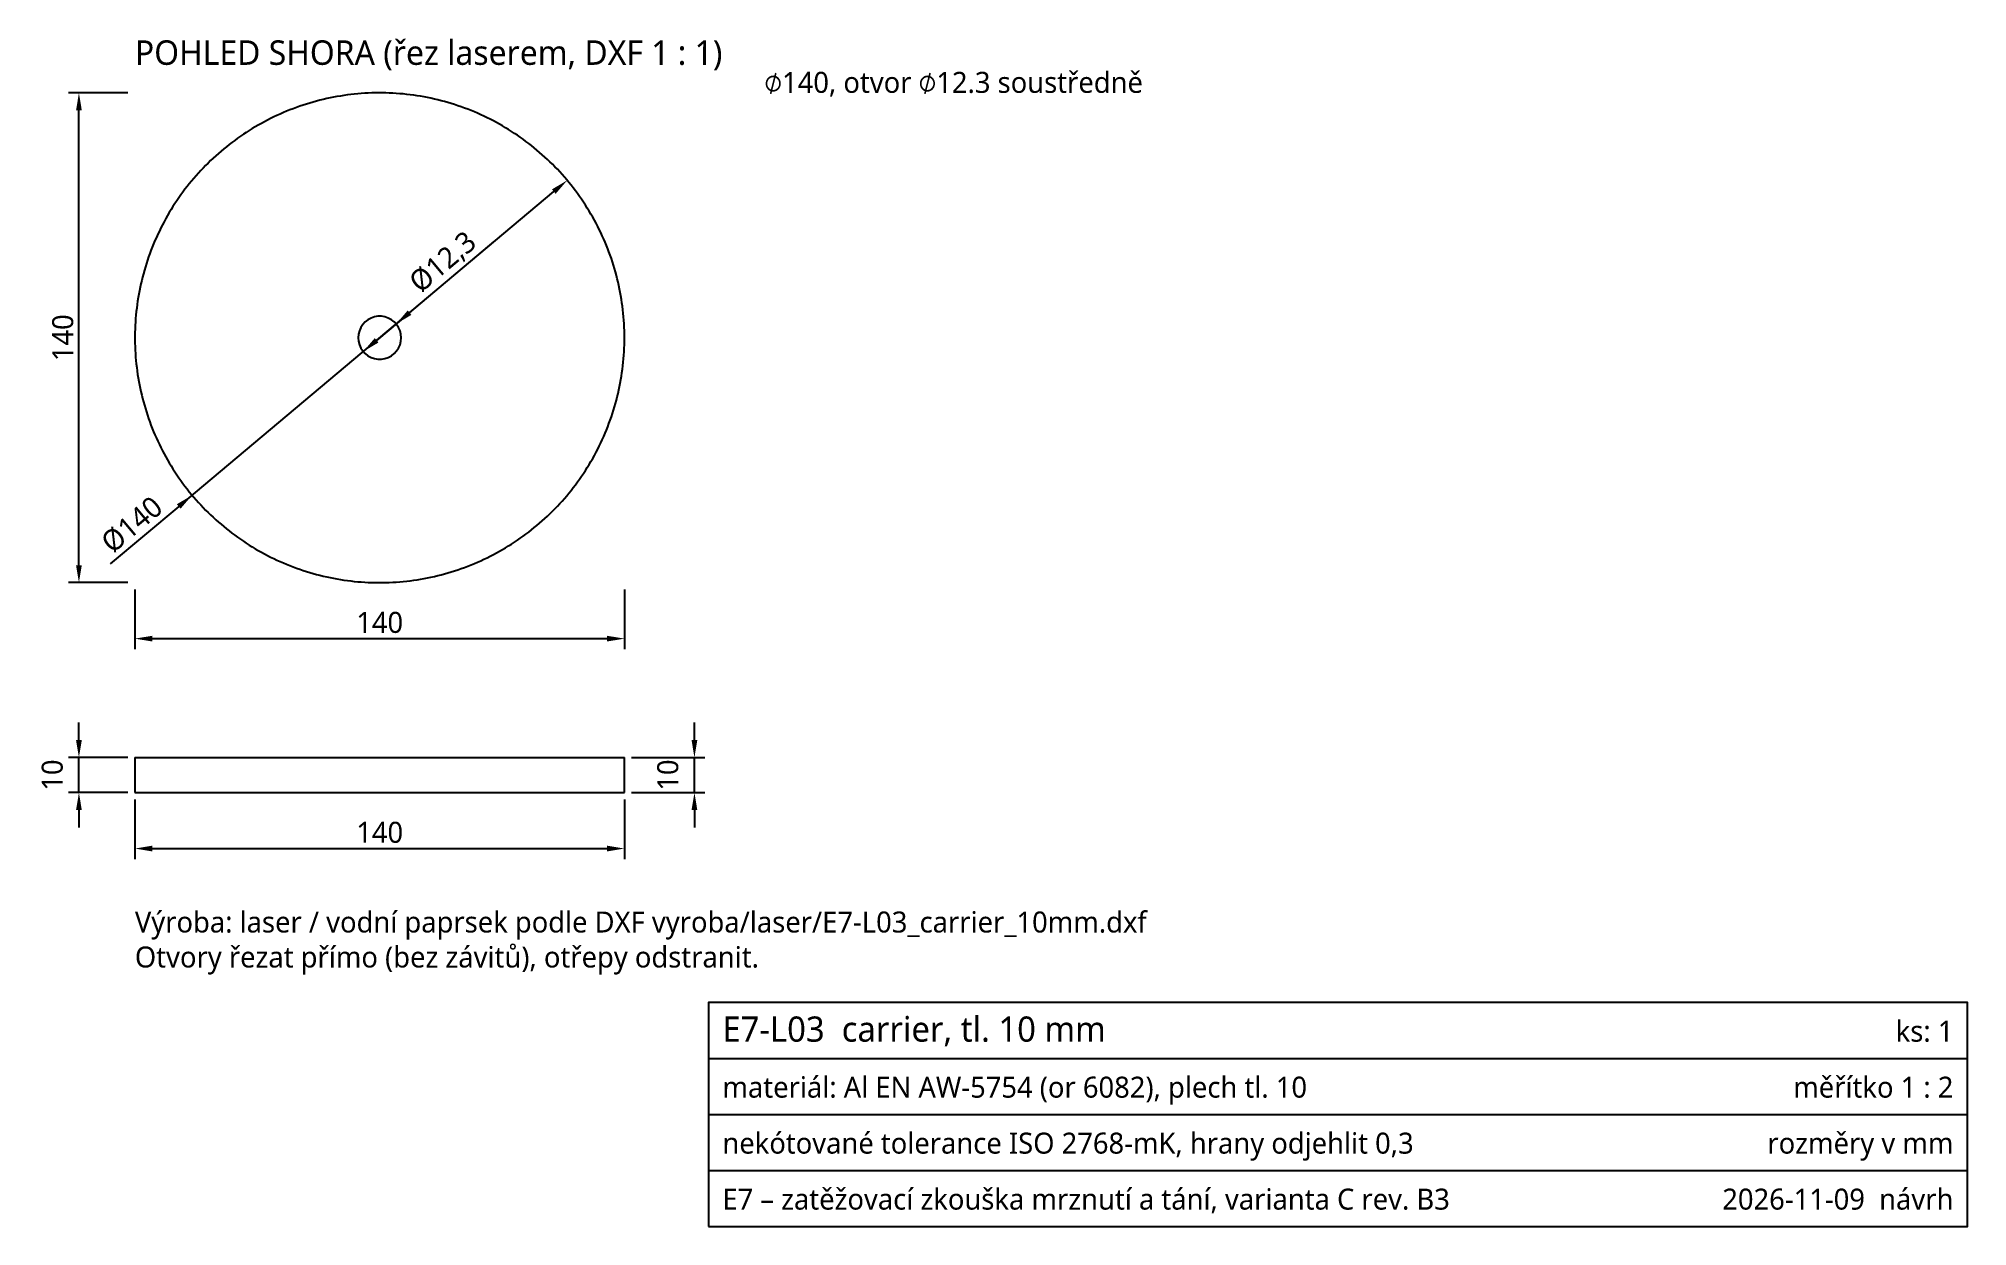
# Model space of a CAD drawing. Header units: millimetres. Extents: x 22 to 574, y 16 to 356.
import ezdxf
from ezdxf.enums import TextEntityAlignment as Align

# ---------------------------------------------------------------- set-up
doc = ezdxf.new("R2010")
doc.units = ezdxf.units.MM
doc.header["$LTSCALE"] = 2
doc.linetypes.add('DASHED', pattern=[1.524, 1.27, -0.254])
for name, color, linetype, true_color in [('DIM', 7, 'CONTINUOUS', 0x000000), ('FRAME', 7, 'CONTINUOUS', 0x000000), ('OUTLINE', 7, 'CONTINUOUS', 0x000000), ('TEXT', 7, 'CONTINUOUS', 0x000000)]:
    doc.layers.add(name, color=color, linetype=linetype, true_color=true_color)
doc.layers.add('HIDDEN', color=8, linetype='DASHED')
doc.styles.add('OpenSans', font='OpenSans-Regular.ttf')
doc.dimstyles.new('E7', dxfattribs={"dimtxt": 6, "dimasz": 5, "dimexe": 3, "dimexo": 2, "dimgap": 1.6, "dimtad": 1, "dimtxsty": 'OpenSans', "dimcen": 2.5, "dimclrd": 256, "dimclre": 256, "dimclrt": 256, "dimazin": 3, "dimtfac": 1, "dimtmove": 0, "dimatfit": 3})

msp = doc.modelspace()

# ---------------------------------------------------------------- linework, layer by layer
at = {"layer": 'FRAME'}
msp.add_lwpolyline([(214, 16), (574, 16), (574, 80), (214, 80)], close=True, dxfattribs=at)
for points in [[(214, 64), (574, 64)], [(214, 48), (574, 48)], [(214, 32), (574, 32)]]:
    msp.add_lwpolyline(points, dxfattribs=at)
at = {"layer": 'HIDDEN'}
for points in [[(189.998, 270), (189.991, 271.001), (189.97, 272.003), (189.934, 273.004), (189.884, 274.005), (189.819, 275.005), (189.74, 276.003), (189.647, 277.001), (189.54, 277.997), (189.418, 278.992), (189.282, 279.984), (189.132, 280.975), (188.968, 281.963), (188.79, 282.949), (188.598, 283.932), (188.391, 284.912), (188.171, 285.89), (187.936, 286.864), (187.688, 287.834), (187.426, 288.801), (187.15, 289.765), (186.86, 290.724), (186.557, 291.678), (186.24, 292.629), (185.909, 293.574), (185.565, 294.515), (185.207, 295.451), (184.836, 296.382), (184.452, 297.307), (184.055, 298.227), (183.644, 299.141), (183.22, 300.049), (182.784, 300.95), (182.335, 301.846), (181.872, 302.735), (181.398, 303.617), (180.91, 304.492), (180.41, 305.36), (179.898, 306.221), (179.373, 307.075), (178.837, 307.921), (178.288, 308.759), (177.727, 309.589), (177.155, 310.412), (176.57, 311.226), (175.975, 312.031), (175.367, 312.828), (174.749, 313.616), (174.119, 314.395), (173.478, 315.165), (172.826, 315.926), (172.163, 316.677), (171.49, 317.419), (170.806, 318.151), (170.112, 318.873), (169.407, 319.586), (168.692, 320.288), (167.968, 320.979), (167.233, 321.661), (166.489, 322.331), (165.735, 322.991), (164.972, 323.641), (164.2, 324.279), (163.418, 324.906), (162.628, 325.522), (161.829, 326.126), (161.022, 326.719), (160.206, 327.3), (159.381, 327.87), (158.549, 328.428), (157.709, 328.973), (156.861, 329.507), (156.006, 330.028), (155.143, 330.538), (154.273, 331.034), (153.396, 331.519), (152.512, 331.99), (151.621, 332.449), (150.724, 332.896), (149.821, 333.329), (148.911, 333.749), (147.996, 334.157), (147.075, 334.551), (146.148, 334.932), (145.216, 335.299), (144.279, 335.653), (143.337, 335.994), (142.39, 336.321), (141.439, 336.635), (140.483, 336.935), (139.523, 337.222), (138.559, 337.494), (137.591, 337.753), (136.619, 337.998), (135.644, 338.229), (134.666, 338.445), (133.685, 338.648), (132.701, 338.837), (131.715, 339.012), (130.726, 339.173), (129.735, 339.319), (128.742, 339.451), (127.747, 339.569), (126.75, 339.673), (125.752, 339.763), (124.753, 339.838), (123.753, 339.899), (122.753, 339.945), (121.751, 339.978), (120.75, 339.996), (119.748, 339.999), (118.746, 339.988), (117.744, 339.963), (116.743, 339.924), (115.743, 339.87), (114.743, 339.802), (113.745, 339.72), (112.748, 339.623), (111.752, 339.512), (110.758, 339.387), (109.766, 339.248), (108.776, 339.094), (107.788, 338.926), (106.803, 338.745), (105.82, 338.549), (104.841, 338.339), (103.864, 338.115), (102.891, 337.877), (101.921, 337.625), (100.955, 337.36), (99.993, 337.08), (99.035, 336.787), (98.081, 336.48), (97.132, 336.16), (96.188, 335.825), (95.248, 335.478), (94.313, 335.117), (93.384, 334.743), (92.46, 334.355), (91.542, 333.955), (90.629, 333.541), (89.723, 333.114), (88.823, 332.674), (87.929, 332.222), (87.042, 331.756), (86.161, 331.278), (85.288, 330.788), (84.421, 330.285), (83.562, 329.769), (82.711, 329.242), (81.866, 328.702), (81.03, 328.15), (80.202, 327.587), (79.382, 327.011), (78.57, 326.424), (77.767, 325.825), (76.972, 325.215), (76.186, 324.594), (75.409, 323.961), (74.642, 323.317), (73.883, 322.663), (73.134, 321.997), (72.395, 321.321), (71.665, 320.635), (70.945, 319.938), (70.236, 319.231), (69.536, 318.513), (68.847, 317.786), (68.168, 317.049), (67.5, 316.303), (66.843, 315.547), (66.197, 314.781), (65.561, 314.007), (64.937, 313.223), (64.324, 312.43), (63.722, 311.629), (63.132, 310.82), (62.554, 310.002), (61.987, 309.175), (61.433, 308.341), (60.89, 307.499), (60.359, 306.649), (59.841, 305.792), (59.335, 304.927), (58.841, 304.055), (58.36, 303.177), (57.891, 302.291), (57.436, 301.399), (56.993, 300.5), (56.563, 299.595), (56.145, 298.685), (55.741, 297.768), (55.351, 296.845), (54.973, 295.917), (54.609, 294.984), (54.258, 294.046), (53.92, 293.102), (53.597, 292.154), (53.286, 291.202), (52.99, 290.245), (52.707, 289.283), (52.438, 288.318), (52.182, 287.35), (51.941, 286.377), (51.714, 285.402), (51.5, 284.423), (51.301, 283.441), (51.115, 282.456), (50.944, 281.469), (50.787, 280.48), (50.644, 279.488), (50.516, 278.494), (50.401, 277.499), (50.301, 276.502), (50.215, 275.504), (50.143, 274.505), (50.086, 273.505), (50.043, 272.504), (50.014, 271.502), (50, 270.5), (50, 269.499), (50.014, 268.497), (50.043, 267.495), (50.086, 266.494), (50.143, 265.494), (50.215, 264.495), (50.301, 263.497), (50.401, 262.5), (50.516, 261.505), (50.644, 260.511), (50.787, 259.519), (50.944, 258.53), (51.115, 257.543), (51.301, 256.558), (51.5, 255.576), (51.714, 254.598), (51.941, 253.622), (52.182, 252.649), (52.438, 251.681), (52.707, 250.716), (52.99, 249.755), (53.286, 248.798), (53.597, 247.845), (53.92, 246.897), (54.258, 245.954), (54.609, 245.015), (54.973, 244.082), (55.351, 243.154), (55.741, 242.231), (56.145, 241.315), (56.563, 240.404), (56.993, 239.499), (57.436, 238.6), (57.891, 237.708), (58.36, 236.822), (58.841, 235.944), (59.335, 235.072), (59.841, 234.207), (60.359, 233.35), (60.89, 232.5), (61.433, 231.658), (61.987, 230.824), (62.554, 229.998), (63.132, 229.179), (63.722, 228.37), (64.324, 227.569), (64.937, 226.776), (65.561, 225.993), (66.197, 225.218), (66.843, 224.453), (67.5, 223.696), (68.168, 222.95), (68.847, 222.213), (69.536, 221.486), (70.236, 220.768), (70.945, 220.061), (71.665, 219.364), (72.395, 218.678), (73.134, 218.002), (73.883, 217.336), (74.642, 216.682), (75.409, 216.038), (76.186, 215.405), (76.972, 214.784), (77.767, 214.174), (78.57, 213.575), (79.382, 212.988), (80.202, 212.413), (81.03, 211.849), (81.866, 211.297), (82.711, 210.757), (83.562, 210.23), (84.421, 209.714), (85.288, 209.211), (86.161, 208.721), (87.042, 208.243), (87.929, 207.778), (88.823, 207.325), (89.723, 206.885), (90.629, 206.458), (91.542, 206.045), (92.46, 205.644), (93.384, 205.256), (94.313, 204.882), (95.248, 204.521), (96.188, 204.174), (97.132, 203.84), (98.081, 203.519), (99.035, 203.212), (99.993, 202.919), (100.955, 202.64), (101.921, 202.374), (102.891, 202.122), (103.864, 201.884), (104.841, 201.66), (105.82, 201.45), (106.803, 201.255), (107.788, 201.073), (108.776, 200.905), (109.766, 200.751), (110.758, 200.612), (111.752, 200.487), (112.748, 200.376), (113.745, 200.279), (114.743, 200.197), (115.743, 200.129), (116.743, 200.075), (117.744, 200.036), (118.746, 200.011), (119.748, 200), (120.75, 200.004), (121.751, 200.022), (122.753, 200.054), (123.753, 200.1), (124.753, 200.161), (125.752, 200.236), (126.75, 200.326), (127.747, 200.43), (128.742, 200.548), (129.735, 200.68), (130.726, 200.826), (131.715, 200.987), (132.701, 201.162), (133.685, 201.351), (134.666, 201.554), (135.644, 201.771), (136.619, 202.001), (137.591, 202.246), (138.559, 202.505), (139.523, 202.778), (140.483, 203.064), (141.439, 203.364), (142.39, 203.678), (143.337, 204.005), (144.279, 204.346), (145.216, 204.7), (146.148, 205.068), (147.075, 205.448), (147.996, 205.843), (148.911, 206.25), (149.821, 206.67), (150.724, 207.104), (151.621, 207.55), (152.512, 208.009), (153.396, 208.48), (154.273, 208.965), (155.143, 209.461), (156.006, 209.971), (156.861, 210.492), (157.709, 211.026), (158.549, 211.572), (159.381, 212.129), (160.206, 212.699), (161.022, 213.28), (161.829, 213.873), (162.628, 214.478), (163.418, 215.093), (164.2, 215.72), (164.972, 216.359), (165.735, 217.008), (166.489, 217.668), (167.233, 218.338), (167.968, 219.02), (168.692, 219.712), (169.407, 220.414), (170.112, 221.126), (170.806, 221.848), (171.49, 222.58), (172.163, 223.322), (172.826, 224.073), (173.478, 224.834), (174.119, 225.604), (174.749, 226.383), (175.367, 227.171), (175.975, 227.968), (176.57, 228.774), (177.155, 229.587), (177.727, 230.41), (178.288, 231.24), (178.837, 232.078), (179.373, 232.924), (179.898, 233.778), (180.41, 234.639), (180.91, 235.507), (181.398, 236.382), (181.872, 237.264), (182.335, 238.153), (182.784, 239.049), (183.22, 239.95), (183.644, 240.858), (184.055, 241.772), (184.452, 242.692), (184.836, 243.617), (185.207, 244.548), (185.565, 245.484), (185.909, 246.425), (186.24, 247.37), (186.557, 248.321), (186.86, 249.276), (187.15, 250.235), (187.426, 251.198), (187.688, 252.165), (187.936, 253.135), (188.171, 254.109), (188.391, 255.087), (188.598, 256.067), (188.79, 257.05), (188.968, 258.036), (189.132, 259.024), (189.282, 260.015), (189.418, 261.008), (189.54, 262.002), (189.647, 262.998), (189.74, 263.996), (189.819, 264.994), (189.884, 265.994), (189.934, 266.995), (189.97, 267.996), (189.991, 268.998), (189.998, 270)], [(126.148, 270), (126.064, 271.012), (125.815, 271.996), (125.407, 272.927), (124.851, 273.777), (124.163, 274.524), (123.362, 275.148), (122.469, 275.632), (121.508, 275.961), (120.506, 276.129), (119.49, 276.129), (118.488, 275.961), (117.528, 275.632), (116.634, 275.148), (115.833, 274.524), (115.145, 273.777), (114.589, 272.927), (114.181, 271.996), (113.932, 271.012), (113.848, 270), (113.932, 268.987), (114.181, 268.003), (114.589, 267.072), (115.145, 266.222), (115.833, 265.475), (116.634, 264.851), (117.528, 264.368), (118.488, 264.038), (119.49, 263.871), (120.506, 263.871), (121.508, 264.038), (122.469, 264.368), (123.362, 264.851), (124.163, 265.475), (124.851, 266.222), (125.407, 267.072), (125.815, 268.003), (126.064, 268.987), (126.148, 270)]]:
    msp.add_lwpolyline(points, dxfattribs=at)
at = {"layer": 'OUTLINE'}
for points in [[(189.998, 270), (189.991, 271.001), (189.97, 272.003), (189.934, 273.004), (189.884, 274.005), (189.819, 275.005), (189.74, 276.003), (189.647, 277.001), (189.54, 277.997), (189.418, 278.992), (189.282, 279.984), (189.132, 280.975), (188.968, 281.963), (188.79, 282.949), (188.598, 283.932), (188.391, 284.912), (188.171, 285.89), (187.936, 286.864), (187.688, 287.834), (187.426, 288.801), (187.15, 289.765), (186.86, 290.724), (186.557, 291.678), (186.24, 292.629), (185.909, 293.574), (185.565, 294.515), (185.207, 295.451), (184.836, 296.382), (184.452, 297.307), (184.055, 298.227), (183.644, 299.141), (183.22, 300.049), (182.784, 300.95), (182.335, 301.846), (181.872, 302.735), (181.398, 303.617), (180.91, 304.492), (180.41, 305.36), (179.898, 306.221), (179.373, 307.075), (178.837, 307.921), (178.288, 308.759), (177.727, 309.589), (177.155, 310.412), (176.57, 311.226), (175.975, 312.031), (175.367, 312.828), (174.749, 313.616), (174.119, 314.395), (173.478, 315.165), (172.826, 315.926), (172.163, 316.677), (171.49, 317.419), (170.806, 318.151), (170.112, 318.873), (169.407, 319.586), (168.692, 320.288), (167.968, 320.979), (167.233, 321.661), (166.489, 322.331), (165.735, 322.991), (164.972, 323.641), (164.2, 324.279), (163.418, 324.906), (162.628, 325.522), (161.829, 326.126), (161.022, 326.719), (160.206, 327.3), (159.381, 327.87), (158.549, 328.428), (157.709, 328.973), (156.861, 329.507), (156.006, 330.028), (155.143, 330.538), (154.273, 331.034), (153.396, 331.519), (152.512, 331.99), (151.621, 332.449), (150.724, 332.896), (149.821, 333.329), (148.911, 333.749), (147.996, 334.157), (147.075, 334.551), (146.148, 334.932), (145.216, 335.299), (144.279, 335.653), (143.337, 335.994), (142.39, 336.321), (141.439, 336.635), (140.483, 336.935), (139.523, 337.222), (138.559, 337.494), (137.591, 337.753), (136.619, 337.998), (135.644, 338.229), (134.666, 338.445), (133.685, 338.648), (132.701, 338.837), (131.715, 339.012), (130.726, 339.173), (129.735, 339.319), (128.742, 339.451), (127.747, 339.569), (126.75, 339.673), (125.752, 339.763), (124.753, 339.838), (123.753, 339.899), (122.753, 339.945), (121.751, 339.978), (120.75, 339.996), (119.748, 339.999), (118.746, 339.988), (117.744, 339.963), (116.743, 339.924), (115.743, 339.87), (114.743, 339.802), (113.745, 339.72), (112.748, 339.623), (111.752, 339.512), (110.758, 339.387), (109.766, 339.248), (108.776, 339.094), (107.788, 338.926), (106.803, 338.745), (105.82, 338.549), (104.841, 338.339), (103.864, 338.115), (102.891, 337.877), (101.921, 337.625), (100.955, 337.36), (99.993, 337.08), (99.035, 336.787), (98.081, 336.48), (97.132, 336.16), (96.188, 335.825), (95.248, 335.478), (94.313, 335.117), (93.384, 334.743), (92.46, 334.355), (91.542, 333.955), (90.629, 333.541), (89.723, 333.114), (88.823, 332.674), (87.929, 332.222), (87.042, 331.756), (86.161, 331.278), (85.288, 330.788), (84.421, 330.285), (83.562, 329.769), (82.711, 329.242), (81.866, 328.702), (81.03, 328.15), (80.202, 327.587), (79.382, 327.011), (78.57, 326.424), (77.767, 325.825), (76.972, 325.215), (76.186, 324.594), (75.409, 323.961), (74.642, 323.317), (73.883, 322.663), (73.134, 321.997), (72.395, 321.321), (71.665, 320.635), (70.945, 319.938), (70.236, 319.231), (69.536, 318.513), (68.847, 317.786), (68.168, 317.049), (67.5, 316.303), (66.843, 315.547), (66.197, 314.781), (65.561, 314.007), (64.937, 313.223), (64.324, 312.43), (63.722, 311.629), (63.132, 310.82), (62.554, 310.002), (61.987, 309.175), (61.433, 308.341), (60.89, 307.499), (60.359, 306.649), (59.841, 305.792), (59.335, 304.927), (58.841, 304.055), (58.36, 303.177), (57.891, 302.291), (57.436, 301.399), (56.993, 300.5), (56.563, 299.595), (56.145, 298.685), (55.741, 297.768), (55.351, 296.845), (54.973, 295.917), (54.609, 294.984), (54.258, 294.046), (53.92, 293.102), (53.597, 292.154), (53.286, 291.202), (52.99, 290.245), (52.707, 289.283), (52.438, 288.318), (52.182, 287.35), (51.941, 286.377), (51.714, 285.402), (51.5, 284.423), (51.301, 283.441), (51.115, 282.456), (50.944, 281.469), (50.787, 280.48), (50.644, 279.488), (50.516, 278.494), (50.401, 277.499), (50.301, 276.502), (50.215, 275.504), (50.143, 274.505), (50.086, 273.505), (50.043, 272.504), (50.014, 271.502), (50, 270.5), (50, 269.499), (50.014, 268.497), (50.043, 267.495), (50.086, 266.494), (50.143, 265.494), (50.215, 264.495), (50.301, 263.497), (50.401, 262.5), (50.516, 261.505), (50.644, 260.511), (50.787, 259.519), (50.944, 258.53), (51.115, 257.543), (51.301, 256.558), (51.5, 255.576), (51.714, 254.598), (51.941, 253.622), (52.182, 252.649), (52.438, 251.681), (52.707, 250.716), (52.99, 249.755), (53.286, 248.798), (53.597, 247.845), (53.92, 246.897), (54.258, 245.954), (54.609, 245.015), (54.973, 244.082), (55.351, 243.154), (55.741, 242.231), (56.145, 241.315), (56.563, 240.404), (56.993, 239.499), (57.436, 238.6), (57.891, 237.708), (58.36, 236.822), (58.841, 235.944), (59.335, 235.072), (59.841, 234.207), (60.359, 233.35), (60.89, 232.5), (61.433, 231.658), (61.987, 230.824), (62.554, 229.998), (63.132, 229.179), (63.722, 228.37), (64.324, 227.569), (64.937, 226.776), (65.561, 225.993), (66.197, 225.218), (66.843, 224.453), (67.5, 223.696), (68.168, 222.95), (68.847, 222.213), (69.536, 221.486), (70.236, 220.768), (70.945, 220.061), (71.665, 219.364), (72.395, 218.678), (73.134, 218.002), (73.883, 217.336), (74.642, 216.682), (75.409, 216.038), (76.186, 215.405), (76.972, 214.784), (77.767, 214.174), (78.57, 213.575), (79.382, 212.988), (80.202, 212.413), (81.03, 211.849), (81.866, 211.297), (82.711, 210.757), (83.562, 210.23), (84.421, 209.714), (85.288, 209.211), (86.161, 208.721), (87.042, 208.243), (87.929, 207.778), (88.823, 207.325), (89.723, 206.885), (90.629, 206.458), (91.542, 206.045), (92.46, 205.644), (93.384, 205.256), (94.313, 204.882), (95.248, 204.521), (96.188, 204.174), (97.132, 203.84), (98.081, 203.519), (99.035, 203.212), (99.993, 202.919), (100.955, 202.64), (101.921, 202.374), (102.891, 202.122), (103.864, 201.884), (104.841, 201.66), (105.82, 201.45), (106.803, 201.255), (107.788, 201.073), (108.776, 200.905), (109.766, 200.751), (110.758, 200.612), (111.752, 200.487), (112.748, 200.376), (113.745, 200.279), (114.743, 200.197), (115.743, 200.129), (116.743, 200.075), (117.744, 200.036), (118.746, 200.011), (119.748, 200), (120.75, 200.004), (121.751, 200.022), (122.753, 200.054), (123.753, 200.1), (124.753, 200.161), (125.752, 200.236), (126.75, 200.326), (127.747, 200.43), (128.742, 200.548), (129.735, 200.68), (130.726, 200.826), (131.715, 200.987), (132.701, 201.162), (133.685, 201.351), (134.666, 201.554), (135.644, 201.771), (136.619, 202.001), (137.591, 202.246), (138.559, 202.505), (139.523, 202.778), (140.483, 203.064), (141.439, 203.364), (142.39, 203.678), (143.337, 204.005), (144.279, 204.346), (145.216, 204.7), (146.148, 205.068), (147.075, 205.448), (147.996, 205.843), (148.911, 206.25), (149.821, 206.67), (150.724, 207.104), (151.621, 207.55), (152.512, 208.009), (153.396, 208.48), (154.273, 208.965), (155.143, 209.461), (156.006, 209.971), (156.861, 210.492), (157.709, 211.026), (158.549, 211.572), (159.381, 212.129), (160.206, 212.699), (161.022, 213.28), (161.829, 213.873), (162.628, 214.478), (163.418, 215.093), (164.2, 215.72), (164.972, 216.359), (165.735, 217.008), (166.489, 217.668), (167.233, 218.338), (167.968, 219.02), (168.692, 219.712), (169.407, 220.414), (170.112, 221.126), (170.806, 221.848), (171.49, 222.58), (172.163, 223.322), (172.826, 224.073), (173.478, 224.834), (174.119, 225.604), (174.749, 226.383), (175.367, 227.171), (175.975, 227.968), (176.57, 228.774), (177.155, 229.587), (177.727, 230.41), (178.288, 231.24), (178.837, 232.078), (179.373, 232.924), (179.898, 233.778), (180.41, 234.639), (180.91, 235.507), (181.398, 236.382), (181.872, 237.264), (182.335, 238.153), (182.784, 239.049), (183.22, 239.95), (183.644, 240.858), (184.055, 241.772), (184.452, 242.692), (184.836, 243.617), (185.207, 244.548), (185.565, 245.484), (185.909, 246.425), (186.24, 247.37), (186.557, 248.321), (186.86, 249.276), (187.15, 250.235), (187.426, 251.198), (187.688, 252.165), (187.936, 253.135), (188.171, 254.109), (188.391, 255.087), (188.598, 256.067), (188.79, 257.05), (188.968, 258.036), (189.132, 259.024), (189.282, 260.015), (189.418, 261.008), (189.54, 262.002), (189.647, 262.998), (189.74, 263.996), (189.819, 264.994), (189.884, 265.994), (189.934, 266.995), (189.97, 267.996), (189.991, 268.998), (189.998, 270)], [(126.148, 270), (126.064, 271.012), (125.815, 271.996), (125.407, 272.927), (124.851, 273.777), (124.163, 274.524), (123.362, 275.148), (122.469, 275.632), (121.508, 275.961), (120.506, 276.129), (119.49, 276.129), (118.488, 275.961), (117.528, 275.632), (116.634, 275.148), (115.833, 274.524), (115.145, 273.777), (114.589, 272.927), (114.181, 271.996), (113.932, 271.012), (113.848, 270), (113.932, 268.987), (114.181, 268.003), (114.589, 267.072), (115.145, 266.222), (115.833, 265.475), (116.634, 264.851), (117.528, 264.368), (118.488, 264.038), (119.49, 263.871), (120.506, 263.871), (121.508, 264.038), (122.469, 264.368), (123.362, 264.851), (124.163, 265.475), (124.851, 266.222), (125.407, 267.072), (125.815, 268.003), (126.064, 268.987), (126.148, 270)], [(50, 150), (51, 150), (52, 150), (53, 150), (54, 150), (55, 150), (56, 150), (57, 150), (58, 150), (59, 150), (60, 150), (61, 150), (62, 150), (63, 150), (64, 150), (65, 150), (66, 150), (67, 150), (68, 150), (69, 150), (70, 150), (71, 150), (72, 150), (73, 150), (74, 150), (75, 150), (76, 150), (77, 150), (78, 150), (79, 150), (80, 150), (81, 150), (82, 150), (83, 150), (84, 150), (85, 150), (86, 150), (87, 150), (88, 150), (89, 150), (90, 150), (91, 150), (92, 150), (93, 150), (94, 150), (95, 150), (96, 150), (97, 150), (98, 150), (99, 150), (100, 150), (101, 150), (102, 150), (103, 150), (104, 150), (105, 150), (106, 150), (107, 150), (108, 150), (109, 150), (110, 150), (111, 150), (112, 150), (113, 150), (114, 150), (115, 150), (116, 150), (117, 150), (118, 150), (119, 150), (120, 150), (121, 150), (122, 150), (123, 150), (124, 150), (125, 150), (126, 150), (127, 150), (128, 150), (129, 150), (130, 150), (131, 150), (132, 150), (133, 150), (134, 150), (135, 150), (136, 150), (137, 150), (138, 150), (139, 150), (140, 150), (141, 150), (142, 150), (143, 150), (144, 150), (145, 150), (146, 150), (147, 150), (148, 150), (149, 150), (150, 150), (151, 150), (152, 150), (153, 150), (154, 150), (155, 150), (156, 150), (157, 150), (158, 150), (159, 150), (160, 150), (161, 150), (162, 150), (163, 150), (164, 150), (165, 150), (166, 150), (167, 150), (168, 150), (169, 150), (170, 150), (171, 150), (172, 150), (173, 150), (174, 150), (175, 150), (176, 150), (177, 150), (178, 150), (179, 150), (180, 150), (181, 150), (182, 150), (183, 150), (184, 150), (185, 150), (186, 150), (187, 150), (188, 150), (189, 150), (190, 150)], [(50, 150), (50, 140)], [(190, 140), (190, 150)], [(50, 140), (51, 140), (52, 140), (53, 140), (54, 140), (55, 140), (56, 140), (57, 140), (58, 140), (59, 140), (60, 140), (61, 140), (62, 140), (63, 140), (64, 140), (65, 140), (66, 140), (67, 140), (68, 140), (69, 140), (70, 140), (71, 140), (72, 140), (73, 140), (74, 140), (75, 140), (76, 140), (77, 140), (78, 140), (79, 140), (80, 140), (81, 140), (82, 140), (83, 140), (84, 140), (85, 140), (86, 140), (87, 140), (88, 140), (89, 140), (90, 140), (91, 140), (92, 140), (93, 140), (94, 140), (95, 140), (96, 140), (97, 140), (98, 140), (99, 140), (100, 140), (101, 140), (102, 140), (103, 140), (104, 140), (105, 140), (106, 140), (107, 140), (108, 140), (109, 140), (110, 140), (111, 140), (112, 140), (113, 140), (114, 140), (115, 140), (116, 140), (117, 140), (118, 140), (119, 140), (120, 140), (121, 140), (122, 140), (123, 140), (124, 140), (125, 140), (126, 140), (127, 140), (128, 140), (129, 140), (130, 140), (131, 140), (132, 140), (133, 140), (134, 140), (135, 140), (136, 140), (137, 140), (138, 140), (139, 140), (140, 140), (141, 140), (142, 140), (143, 140), (144, 140), (145, 140), (146, 140), (147, 140), (148, 140), (149, 140), (150, 140), (151, 140), (152, 140), (153, 140), (154, 140), (155, 140), (156, 140), (157, 140), (158, 140), (159, 140), (160, 140), (161, 140), (162, 140), (163, 140), (164, 140), (165, 140), (166, 140), (167, 140), (168, 140), (169, 140), (170, 140), (171, 140), (172, 140), (173, 140), (174, 140), (175, 140), (176, 140), (177, 140), (178, 140), (179, 140), (180, 140), (181, 140), (182, 140), (183, 140), (184, 140), (185, 140), (186, 140), (187, 140), (188, 140), (189, 140), (190, 140)]]:
    msp.add_lwpolyline(points, dxfattribs=at)

# ---------------------------------------------------------------- texts
at = {"layer": 'TEXT', "style": 'OpenSans'}
for s, height, p in [('POHLED SHORA (řez laserem, DXF 1 : 1)', 7, (50, 347.999)), ('⌀140, otvor ⌀12.3 soustředně', 6, (229.998, 339.999)), ('Výroba: laser / vodní paprsek podle DXF vyroba/laser/E7-L03_carrier_10mm.dxf', 6, (50, 100)), ('Otvory řezat přímo (bez závitů), otřepy odstranit.', 6, (50, 90)), ('E7-L03  carrier, tl. 10 mm', 7.2, (218, 68.8)), ('materiál: Al EN AW-5754 (or 6082), plech tl. 10', 6, (218, 52.8)), ('nekótované tolerance ISO 2768-mK, hrany odjehlit 0,3', 6, (218, 36.8)), ('E7 – zatěžovací zkouška mrznutí a tání, varianta C rev. B3', 6, (218, 20.8))]:
    msp.add_text(s, height=height, dxfattribs=at).set_placement(p)
for s, p in [('ks: 1', (570, 68.8)), ('měřítko 1 : 2', (570, 52.8)), ('rozměry v mm', (570, 36.8)), ('2026-11-09  návrh', (570, 20.8))]:
    msp.add_text(s, height=6, dxfattribs=at).set_placement(p, align=Align.RIGHT)

# ---------------------------------------------------------------- dimensions: what is measured, and where the dimension line sits
at = {"layer": 'DIM'}
for base, p1, p2 in [((34, 200), (50, 200), (50, 339.999)), ((34, 140), (50, 140), (50, 150)), ((210, 140), (190, 140), (190, 150))]:
    msp.add_linear_dim(base=base, p1=p1, p2=p2, angle=90, dimstyle='E7', dxfattribs=at).render()
for p1, p2 in [((173.622, 314.995), (66.376, 225.004)), ((115.288, 266.046), (124.71, 273.953))]:
    msp.add_diameter_dim_2p(p1=p1, p2=p2, dimstyle='E7', dxfattribs=at).render()
for base, p1, p2 in [((50, 184), (50, 200), (189.998, 200)), ((50, 124), (50, 140), (190, 140))]:
    msp.add_linear_dim(base=base, p1=p1, p2=p2, dimstyle='E7', dxfattribs=at).render()

doc.saveas('drawing.dxf')
